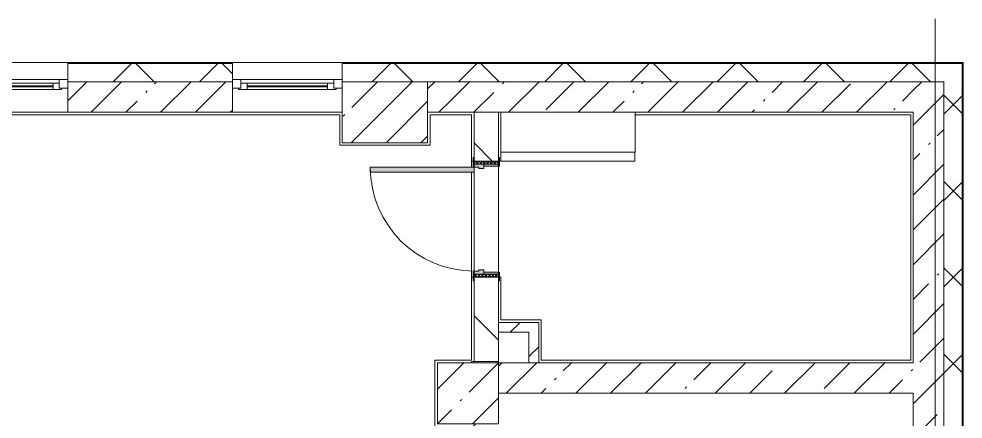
# Model space of a CAD drawing. Header units: millimetres. Extents: x 957 to 217451, y -8553 to 29000.
# Drawn here: x 207941 to 215679, y 18638 to 21915 of the extents above; entities that cross this region are included whole.
import ezdxf

# ---------------------------------------------------------------- set-up
doc = ezdxf.new("R2010")
doc.units = ezdxf.units.MM
for name, color, linetype, lineweight, true_color in [('A-DOOR-3', 7, 'Continuous', 5, 0xaaaaaa), ('A-DOOR-4', 7, 'Continuous', 5, 0xe2e2e2), ('A-DOOR-FRAM-3', 7, 'Continuous', 5, 0xe2e2e2), ('A-DOOR-FRAM-4', 7, 'Continuous', 5, 0xaaaaaa), ('A-FLOR-2', 7, 'Continuous', 5, 0xaaaaaa)]:
    doc.layers.add(name, color=color, linetype=linetype, lineweight=lineweight, true_color=true_color)
for name, color, linetype, lineweight in [('A-GLAZ-2', 7, 'Continuous', 5), ('A-WALL', 7, 'Continuous', 9), ('A-WALL-2', 7, 'Continuous', 5), ('I-WALL-2', 7, 'Continuous', 5), ('S-COLS-2', 7, 'Continuous', 5), ('Оси', 7, 'Continuous', 9)]:
    doc.layers.add(name, color=color, linetype=linetype, lineweight=lineweight)
pattern_1 = [(45, (90440.88, 0), (-285.1231, 285.1231), []), (45, (90726, 0), (-285.1231, 285.1231), [504.031, -100.806, 16.764, -84.042])]
pattern_2 = [(45, (90440.9, 0), (-353.5534, 353.5534), []), (135, (90440.9, 0), (-353.5534, -353.5534), [])]
pattern_3 = [(45, (90440.88, 0), (-176.7767, 176.7767), [])]

# ---------------------------------------------------------------- blocks, each defined once
blk = doc.blocks.new('120_Окно_СКБ_1Ст - 120_Окно_СКБ_1Ст 900х2500_h_ с форточкой-22876038-3_2_1_птичка')
at = {"layer": 'A-GLAZ-2'}
for p, q in [((-450, -127), (-450, -57)), ((-450, -57), (-380, -57)), ((450, -57), (-450, -57)), ((-380, -57), (-380, -127)), ((380, -127), (380, -57)), ((380, -57), (450, -57)), ((450, -57), (450, -127)), ((-380, -127), (-450, -127)), ((-450, -127), (-400, -127)), ((-380, -127), (-400, -127)), ((-400, -127), (-400, -137)), ((-400, -137), (400, -137)), ((400, -137), (-400, -137)), ((380, -87), (-380, -87)), ((-380, -87), (-380, -127)), ((-330, -137), (-330, -87)), ((-330, -107), (330, -107)), ((330, -117), (-330, -117)), ((330, -137), (330, -87)), ((380, -127), (380, -87)), ((450, -127), (380, -127)), ((400, -127), (380, -127)), ((400, -127), (450, -127)), ((400, -137), (400, -127))]:
    blk.add_line(p, q, dxfattribs=at)
blk = doc.blocks.new('110_Дверь_СКБ_1Ст_Внутренняя1 - Д-8 950x2100h_охрана-V221-3_2_1_птичка')
at = {"layer": 'A-DOOR-3'}
h = blk.add_hatch(dxfattribs=at)
h.set_pattern_fill('FP_15', color=256, style=0, pattern_type=2)
h.set_pattern_definition([(135, (1826.41, 164.685), (-14.14214, -14.14214), []), (225, (1826.41, 164.685), (14.14214, -14.14214), [])])
h.paths.add_polyline_path([(462.5, -100), (487.5, -100), (487.5, 100), (462.5, 100)])
at = {"layer": 'A-DOOR-4'}
h = blk.add_hatch(color=256, dxfattribs=at)
h.paths.add_polyline_path([(-437.5, 20), (-402.5, 20), (-402.5, 60), (-412.5, 60), (-412.5, 100), (-437.5, 100)])
h.paths.add_polyline_path([(427.5, 20), (462.5, 20), (462.5, 100), (437.5, 100), (437.5, 60), (427.5, 60), (427.5, 44)])
at = {"layer": 'A-DOOR-FRAM-3'}
for points in [[(397.5, 417.5), (397.5, 100), (437.5, 100), (437.5, 950), (397.5, 950), (397.5, 420)], [(-492.5, 108), (-492.5, 100), (-422.5, 100), (-422.5, 108), (-462.5, 108)], [(447.5, 100), (517.5, 100), (517.5, 108), (447.5, 108)], [(-437.5, -100), (-422.5, -100), (-422.5, 20), (-437.5, 20)], [(447.5, -100), (462.5, -100), (462.5, 20), (447.5, 20)], [(-492.5, -108), (-422.5, -108), (-422.5, -100), (-492.5, -100)], [(447.5, -108), (517.5, -108), (517.5, -100), (447.5, -100)]]:
    blk.add_hatch(color=256, dxfattribs=at).paths.add_polyline_path(points)
at = {"layer": 'A-DOOR-FRAM-4'}
h = blk.add_hatch(dxfattribs=at)
h.set_pattern_fill('FP_16', color=256, style=0, pattern_type=2)
h.set_pattern_definition([(45, (-296.384, 164.685), (-14.1421, 14.1421), []), (135, (-296.384, 164.685), (-14.1421, -14.1421), [])])
h.paths.add_polyline_path([(-462.5, -100), (-437.5, -100), (-437.5, 100), (-462.5, 100)])
at = {"layer": 'A-DOOR-3'}
for p, q in [((437.5, 950), (397.5, 950)), ((397.5, 950), (397.5, 100)), ((437.5, 100), (437.5, 950)), ((397.5, 100), (437.5, 100))]:
    blk.add_line(p, q, dxfattribs=at)
blk.add_arc((437.5, 100), 850, 90, 180, dxfattribs=at)
at = {"layer": 'A-DOOR-FRAM-4'}
for p, q in [((-422.5, 108), (-492.5, 108)), ((-492.5, 108), (-492.5, 100)), ((-492.5, 100), (-422.5, 100)), ((-437.5, 100), (-462.5, 100)), ((-462.5, 100), (-462.5, -100)), ((-412.5, 100), (-437.5, 100)), ((-437.5, 100), (-437.5, 20)), ((-437.5, -100), (-437.5, 100)), ((-422.5, 100), (-437.5, 100)), ((-437.5, 100), (-437.5, 99)), ((-437.5, 99), (-422.5, 99)), ((-422.5, 100), (-422.5, 108)), ((-422.5, 99), (-422.5, 100)), ((-412.5, 60), (-412.5, 100)), ((437.5, 100), (437.5, 60)), ((462.5, 100), (437.5, 100)), ((517.5, 108), (447.5, 108)), ((447.5, 108), (447.5, 100)), ((462.5, 100), (447.5, 100)), ((447.5, 100), (447.5, 99)), ((447.5, 100), (517.5, 100)), ((447.5, 99), (462.5, 99)), ((462.5, 20), (462.5, 100)), ((487.5, 100), (462.5, 100)), ((462.5, 100), (462.5, -100)), ((462.5, 99), (462.5, 100)), ((487.5, -100), (487.5, 100)), ((517.5, 100), (517.5, 108)), ((-437.5, 20), (-402.5, 20)), ((-422.5, 20), (-437.5, 20)), ((-437.5, 20), (-437.5, -100)), ((-422.5, -100), (-422.5, 20)), ((-402.5, 60), (-412.5, 60)), ((-402.5, 20), (-402.5, 60)), ((437.5, 60), (427.5, 60)), ((427.5, 60), (427.5, 20)), ((427.5, 20), (462.5, 20)), ((462.5, 20), (447.5, 20)), ((447.5, 20), (447.5, -100)), ((462.5, -100), (462.5, 20)), ((-422.5, -100), (-492.5, -100)), ((-492.5, -100), (-492.5, -108)), ((-492.5, -108), (-422.5, -108)), ((-462.5, -100), (-437.5, -100)), ((-437.5, -100), (-422.5, -100)), ((-422.5, -108), (-422.5, -100)), ((447.5, -100), (462.5, -100)), ((517.5, -100), (447.5, -100)), ((447.5, -100), (447.5, -108)), ((447.5, -108), (517.5, -108)), ((462.5, -100), (487.5, -100)), ((517.5, -108), (517.5, -100))]:
    blk.add_line(p, q, dxfattribs=at)
blk = doc.blocks.new('120_Окно_СКБ_1Ст - 120_Окно_СКБ_1Ст 900х2500_h_ с форточкой-V211-3_2_1_птичка')
at = {"layer": 'A-GLAZ-2'}
for p, q in [((-450, -127), (-450, -57)), ((-450, -57), (-380, -57)), ((450, -57), (-450, -57)), ((-380, -57), (-380, -127)), ((380, -127), (380, -57)), ((380, -57), (450, -57)), ((450, -57), (450, -127)), ((-380, -127), (-450, -127)), ((-450, -127), (-400, -127)), ((-380, -127), (-400, -127)), ((-400, -127), (-400, -137)), ((-400, -137), (400, -137)), ((400, -137), (-400, -137)), ((380, -87), (-380, -87)), ((-380, -87), (-380, -127)), ((-330, -137), (-330, -87)), ((-330, -107), (330, -107)), ((330, -117), (-330, -117)), ((330, -137), (330, -87)), ((380, -127), (380, -87)), ((450, -127), (380, -127)), ((400, -127), (380, -127)), ((400, -127), (449.8, -127)), ((400, -137), (400, -127))]:
    blk.add_line(p, q, dxfattribs=at)
blk = doc.blocks.new('BSC_Колонна _Прямоугольная - 700х500-23282984-3_2_1_птичка')
at = {"layer": 'S-COLS-2'}
h = blk.add_hatch(dxfattribs=at)
h.set_pattern_fill('FP_96', color=256, style=0, pattern_type=2)
h.set_pattern_definition([(45, (-120500, -21150), (-285.1231, 285.1231), []), (45, (-120214.88, -21150), (-285.1231, 285.1231), [504.031, -100.806, 16.764, -84.042])])
h.paths.add_polyline_path([(350, -250), (350, 250), (-350, 250), (-350, -250), (-241.2, -250)])
for p, q in [((350, 250), (-350, 250)), ((-350, 250), (-350, -250)), ((350, -250), (350, 250)), ((-350, -250), (350, -250))]:
    blk.add_line(p, q, dxfattribs=at)
blk = doc.blocks.new('BSC_Колонна _Прямоугольная - 500х500-V268-3_2_1_птичка')
at = {"layer": 'S-COLS-2'}
h = blk.add_hatch(dxfattribs=at)
h.set_pattern_fill('FP_117', color=256, style=0, pattern_type=2)
h.set_pattern_definition([(45, (-121180, -18850), (-285.1231, 285.1231), []), (45, (-120894.88, -18850), (-285.1231, 285.1231), [504.031, -100.806, 16.764, -84.042])])
h.paths.add_polyline_path([(50, -250), (250, -250), (249.6, 250), (-250, 250), (-250, -250), (30, -250)])
for p, q in [((250, 250), (-250, 250)), ((-250, 250), (-250, -250)), ((250, -250), (250, 250)), ((-250, -250), (250, -250))]:
    blk.add_line(p, q, dxfattribs=at)
blk = doc.blocks.new('Зашивка приборов отопления43 - Зашивка приборов отопления-33398518-3_2_1_птичка')
at = {"layer": 'A-WALL-2'}
for p, q in [((121290.8, 18994.6), (121290.8, 18669.6)), ((122390.8, 18669.6), (122390.8, 18994.6)), ((121290.8, 18669.6), (122390.8, 18669.6)), ((122389.3, 18669.6), (121290.8, 18669.6)), ((121290.8, 18669.6), (121290.8, 18594.6)), ((122389.3, 18594.6), (122389.3, 18669.6)), ((121290.8, 18594.6), (122389.3, 18594.6))]:
    blk.add_line(p, q, dxfattribs=at)

msp = doc.modelspace()

# ---------------------------------------------------------------- hatches: boundary and pattern name
at = {"layer": 'A-WALL-2'}
h = msp.add_hatch(dxfattribs=at)
h.set_pattern_fill('FP_60', color=256, style=0, pattern_type=2)
h.set_pattern_definition(pattern_2)
h.paths.add_polyline_path([(201490.9, 21400), (201690.9, 21400), (201690.9, 21550), (200391.3, 21550), (200391.3, 21400), (201377.6, 21400)])
h.paths.add_polyline_path([(183750.9, 21400), (183750.9, 21550), (183730.9, 21545.4), (183730.9, 21400)])
h.paths.add_polyline_path([(191100.9, 21400), (191590.9, 21400), (191590.9, 21550), (187050.9, 21550), (187050.9, 21400), (191020.9, 21400)])
h.paths.add_polyline_path([(193890.9, 21400), (195091.1, 21400), (195091.1, 21550), (193890.9, 21550), (193890.9, 21520)])
h.paths.add_polyline_path([(195991.1, 21400), (197291.3, 21400), (197291.3, 21550), (195991.1, 21550), (195991.1, 21508.4)])
h.paths.add_polyline_path([(199491.3, 21400), (199491.3, 21550), (198191.3, 21550), (198191.3, 21400)])
h.paths.add_polyline_path([(209691.1, 21400), (209691.1, 21550), (208341.3, 21550), (208341.3, 21400), (208835.2, 21400)])
h.paths.add_polyline_path([(212564.1, 21400), (215670.9, 21400), (215670.9, 21550), (210591.1, 21550), (210591.1, 21400), (211870.9, 21400)])
h.paths.add_polyline_path([(207441.3, 21400), (207441.3, 21550), (206571.3, 21550), (206571.3, 21400), (206970.8, 21400)])
h.paths.add_polyline_path([(205141.3, 21400), (205141.3, 21550), (203990.9, 21550), (203990.9, 21400), (205106.4, 21400)])
h = msp.add_hatch(dxfattribs=at)
h.set_pattern_fill('FP_60', color=256, style=0, pattern_type=2)
h.set_pattern_definition(pattern_2)
h.paths.add_polyline_path([(215670.9, -250), (215670.9, 7700), (215520.9, 7700), (215523.7, -250), (215562.6, -250)])
h.paths.add_polyline_path([(215587, 8900), (215670.9, 8900), (215670.9, 10820), (215520.9, 10820), (215520.9, 8900)])
h.paths.add_polyline_path([(215520.9, 13120), (215670.9, 13120), (215670.9, 21400), (215520.9, 21400), (215520.9, 13534.8)])
at = {"layer": 'I-WALL-2'}
h = msp.add_hatch(dxfattribs=at)
h.set_pattern_fill('FP_57', color=256, style=0, pattern_type=2)
h.set_pattern_definition(pattern_1)
h.paths.add_polyline_path([(201539.9, 21150), (201690.9, 21150), (201690.9, 21400), (201490.9, 21400), (201490.9, 21150), (201535.3, 21150)])
h.paths.add_polyline_path([(211304.7, 21150), (211480.9, 21150), (211480.9, 21400), (211290.9, 21400), (211290.9, 21150)])
h.paths.add_polyline_path([(200786, 21150), (200790.9, 21151.7), (200790.9, 21400), (200391.3, 21400), (200391.3, 21150), (200775.9, 21150)])
h.paths.add_polyline_path([(203990.9, 21150), (205141.3, 21150), (205141.3, 21400), (203990.9, 21400)])
h.paths.add_polyline_path([(209691.1, 21150), (209691.1, 21400), (208341.3, 21400), (208341.3, 21150), (208835.2, 21150)])
h.paths.add_polyline_path([(207441.3, 21150), (207441.3, 21400), (206571.3, 21400), (206571.3, 21150), (206970.8, 21150)])
h.paths.add_polyline_path([(198191.3, 21150), (199491.3, 21150), (199491.3, 21400), (198191.3, 21400)])
h.paths.add_polyline_path([(196716.6, 21150), (197291.3, 21150), (197291.3, 21400), (196490.9, 21400), (196490.9, 21150), (196510.9, 21150)])
h.paths.add_polyline_path([(193920, 21150), (195091.1, 21150), (195091.1, 21400), (193890.9, 21400), (193890.9, 21150)])
h.paths.add_polyline_path([(191560.9, 21150), (191590.9, 21150), (191590.9, 21400), (191240.9, 21400), (191240.9, 21150), (191260.9, 21150)])
h = msp.add_hatch(dxfattribs=at)
h.set_pattern_fill('FP_57', color=256, style=0, pattern_type=2)
h.set_pattern_definition(pattern_1)
h.paths.add_polyline_path([(212564.1, 21150), (215270.9, 21150), (215270.9, 21400), (211480.9, 21400), (211480.9, 21150), (211890.9, 21150)])
h = msp.add_hatch(dxfattribs=at)
h.set_pattern_fill('FP_57', color=256, style=0, pattern_type=2)
h.set_pattern_definition(pattern_1)
h.paths.add_polyline_path([(215520.9, 10600), (215520.9, 10820), (215270.9, 10820), (215270.9, 10600), (215360.7, 10600)])
h.paths.add_polyline_path([(215520.9, 13120), (215520.9, 21400), (215270.9, 21400), (215271.4, 13120)])
h = msp.add_hatch(dxfattribs=at)
h.set_pattern_fill('FP_61', color=256, style=0, pattern_type=2)
h.set_pattern_definition([(135, (90440.9, 0), (-353.5534, -353.5534), [])])
h.paths.add_polyline_path([(211870.9, 19110), (211870.9, 19800), (211670.9, 19800), (211670.9, 19110), (211687.6, 19110)])
h.paths.add_polyline_path([(211870.9, 20750), (211870.9, 21150), (211670.9, 21150), (211670.9, 20750)])
h = msp.add_hatch(dxfattribs=at)
h.set_pattern_fill('FP_62', color=256, style=0, pattern_type=2)
h.set_pattern_definition(pattern_3)
h.paths.add_polyline_path([(211870.9, 19350), (212200.9, 19350), (212200.9, 19430), (211870.9, 19430)])
h = msp.add_hatch(dxfattribs=at)
h.set_pattern_fill('FP_62', color=256, style=0, pattern_type=2)
h.set_pattern_definition(pattern_3)
h.paths.add_polyline_path([(212120.9, 19100), (212200.9, 19100), (212200.9, 19350), (212120.9, 19350), (212120.9, 19106.5)])
h = msp.add_hatch(dxfattribs=at)
h.set_pattern_fill('FP_57', color=256, style=0, pattern_type=2)
h.set_pattern_definition(pattern_1)
h.paths.add_polyline_path([(211870.9, 10380), (211866.7, 10825), (211650.9, 10825), (211650.9, 10380)])
h.paths.add_polyline_path([(211870.9, 12225), (211870.9, 13400), (211650.9, 13400), (211650.9, 12225), (211820.9, 12225)])
h.paths.add_polyline_path([(211870.9, 13900), (211870.9, 18600), (211650.9, 18600), (211650.9, 13900), (211670.9, 13900)])
h.paths.add_polyline_path([(211870.5, 19100), (211870.9, 19100), (211870.9, 19110), (211650.9, 19110), (211650.9, 19100), (211670.9, 19100)])
h = msp.add_hatch(dxfattribs=at)
h.set_pattern_fill('FP_57', color=256, style=0, pattern_type=2)
h.set_pattern_definition(pattern_1)
h.paths.add_polyline_path([(215270.9, 18850), (215270.9, 19100), (211870.9, 19100), (211870.9, 18850), (214428.5, 18850)])

# ---------------------------------------------------------------- linework, layer by layer
at = {"layer": 'A-FLOR-2'}
for p, q in [((210571.1, 21130), (206561.3, 21130)), ((210571.1, 20880), (210571.1, 21130)), ((211650.9, 21130), (211310.9, 21130)), ((211310.9, 21130), (211310.9, 20880)), ((211650.9, 21130), (211650.9, 20700)), ((215250.9, 21130), (212990.9, 21130)), ((215250.9, 19120), (215250.9, 21130)), ((211310.9, 20880), (210571.1, 20880)), ((211662.9, 20750), (211650.9, 20750)), ((211890.9, 20750), (211878.9, 20750)), ((211650.9, 20660), (211650.9, 19120)), ((211650.9, 19800), (211662.9, 19800)), ((211878.9, 19800), (211890.9, 19800)), ((211890.9, 19800), (211890.9, 19450)), ((211890.9, 19450), (212220.9, 19450)), ((212220.9, 19450), (212220.9, 19120)), ((211350.9, 18580), (211350.9, 19120)), ((211350.9, 19120), (211650.9, 19120)), ((212220.9, 19120), (215250.9, 19120))]:
    msp.add_line(p, q, dxfattribs=at)
at = {"layer": 'A-WALL'}
for p, q in [((209691.1, 21553), (208341.3, 21553)), ((209691.1, 21550), (208341.3, 21550)), ((215673.9, 21553), (210591.1, 21553)), ((215670.9, 21550), (210591.1, 21550)), ((215670.9, 13120), (215670.9, 21550)), ((215673.9, 13120), (215673.9, 21553)), ((209691.1, 21400), (208341.3, 21400)), ((211290.9, 21400), (215270.9, 21400)), ((215520.9, 21400), (215520.9, 13120)), ((215520.9, 13120), (215520.9, 21400)), ((211870.9, 21150), (211670.9, 21150)), ((211870.9, 19430), (211870.9, 19350)), ((212120.9, 19100), (212200.9, 19100))]:
    msp.add_line(p, q, dxfattribs=at)
at = {"layer": 'A-WALL-2'}
for p, q in [((215678.9, 21558), (207441.3, 21558)), ((208341.3, 21558), (208341.3, 21400)), ((209691.1, 21400), (209691.1, 21558)), ((210591.1, 21558), (210591.1, 21400)), ((215678.9, 7700), (215678.9, 21558)), ((215520.9, 21400), (215520.9, 21400))]:
    msp.add_line(p, q, dxfattribs=at)
at = {"layer": 'I-WALL-2'}
for p, q in [((208341.3, 21400), (208341.3, 21150)), ((209691.1, 21150), (209691.1, 21400)), ((215520.9, 21400), (215270.9, 21400)), ((206541.3, 21150), (210590.9, 21150)), ((211290.9, 21150), (211670.9, 21150)), ((211670.9, 21150), (211670.9, 20780)), ((211870.9, 20780), (211870.9, 21150)), ((211870.9, 21150), (215270.9, 21150)), ((215270.9, 21150), (215270.9, 19100)), ((211670.9, 19850), (211670.9, 20660)), ((211870.9, 20710), (211870.9, 19840)), ((211670.9, 19770), (211670.9, 19100)), ((211870.9, 19430), (211870.9, 19770)), ((212200.9, 19430), (211870.9, 19430)), ((212200.9, 19100), (212200.9, 19430)), ((211870.9, 19350), (212120.9, 19350)), ((211870.9, 19100), (211870.9, 19350)), ((212120.9, 19350), (212120.9, 19100)), ((211650.9, 19110), (211650.9, 19100)), ((211870.9, 19110), (211650.9, 19110)), ((212120.9, 19100), (211870.9, 19100)), ((215270.9, 19100), (212200.9, 19100)), ((211870.9, 18850), (215270.9, 18850)), ((215270.9, 18850), (215270.9, 10600))]:
    msp.add_line(p, q, dxfattribs=at)
at = {"layer": 'Оси'}
msp.add_line((215450.9, 10029.8), (215450.9, 21915.1), dxfattribs=at)

# ---------------------------------------------------------------- block references
at = {"layer": 'A-DOOR-3', "rotation": 89.99999999999987}
msp.add_blockref('110_Дверь_СКБ_1Ст_Внутренняя1 - Д-8 950x2100h_охрана-V221-3_2_1_птичка', (211770.9, 20262.5), dxfattribs=at)
at = {"layer": 'A-GLAZ-2'}
for name, p in [('120_Окно_СКБ_1Ст - 120_Окно_СКБ_1Ст 900х2500_h_ с форточкой-22876038-3_2_1_птичка', (207891.3, 21475)), ('120_Окно_СКБ_1Ст - 120_Окно_СКБ_1Ст 900х2500_h_ с форточкой-V211-3_2_1_птичка', (210141.1, 21475))]:
    msp.add_blockref(name, p, dxfattribs=at)
at = {"layer": 'A-WALL-2'}
msp.add_blockref('Зашивка приборов отопления43 - Зашивка приборов отопления-33398518-3_2_1_птичка', (90600.1, 2155.4), dxfattribs=at)
at = {"layer": 'S-COLS-2'}
for name, p in [('BSC_Колонна _Прямоугольная - 700х500-23282984-3_2_1_птичка', (210940.9, 21150)), ('BSC_Колонна _Прямоугольная - 500х500-V268-3_2_1_птичка', (211620.9, 18850))]:
    msp.add_blockref(name, p, dxfattribs=at)

doc.saveas('drawing.dxf')
